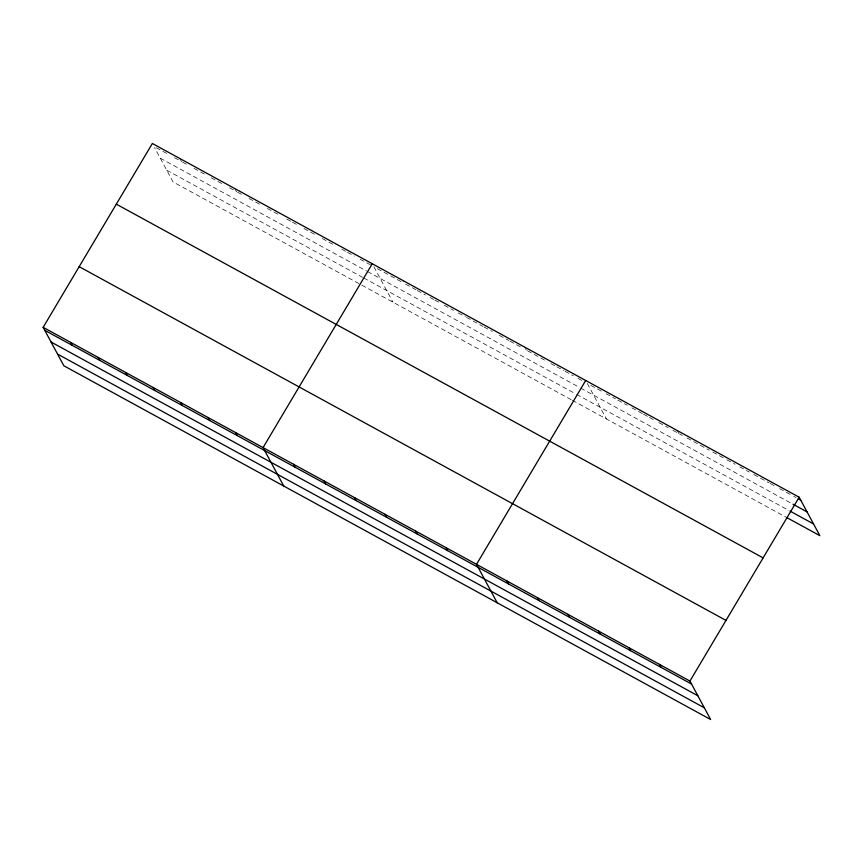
<?xml version="1.0" encoding="UTF-8"?>
<svg xmlns="http://www.w3.org/2000/svg" width="863" height="863" viewBox="0 0 863 863"><rect width="100%" height="100%" fill="white"/><g stroke="black" fill="none" stroke-linecap="round" stroke-linejoin="round"><path stroke-width="0.65" stroke-dasharray="4.32 3.24" d="M156.246 147.713L168.835 154.606M174.563 157.735L181.435 161.489L179.838 158.522M182.589 162.115L187.163 164.628M194.035 168.382L204.348 174.024M211.219 177.778L222.676 184.046M229.547 187.8L236.419 191.564L234.812 188.587M237.562 192.19L242.147 194.693M249.019 198.447L261.618 205.34M267.347 208.468L279.946 215.362M286.818 219.126L291.392 221.629M292.535 222.255L297.12 224.758M303.992 228.522L315.448 234.779M322.32 238.544L334.92 245.426M341.791 249.191L346.376 251.694M347.519 252.32L354.391 256.084M360.119 259.213L370.421 264.855M377.379 268.652L402.007 282.125M416.085 289.817L404.359 283.409L402.751 280.432M417.25 290.464L425.459 294.952M430.152 297.519L433.668 299.439M434.844 300.076L439.537 302.643M444.229 305.211L453.614 310.346M458.307 312.913L465.34 316.753M466.516 317.401L482.935 326.376M484.1 327.023L492.309 331.511M499.353 335.362L508.728 340.486M509.904 341.133L520.454 346.904M527.498 350.745L546.257 361.014M550.95 363.582L555.643 366.139M556.818 366.786L563.852 370.637M565.028 371.273L573.237 375.761M577.93 378.328L583.787 381.532M590.821 385.383L601.382 391.155M606.074 393.722L615.448 398.857M617.8 400.141L627.185 405.265M631.867 407.832L642.428 413.604M643.604 414.251L648.286 416.807M649.461 417.455L654.154 420.022M658.847 422.59L668.232 427.714M672.913 430.281L682.299 435.416M686.991 437.983L709.278 450.162M712.795 452.093L725.697 459.148M726.862 459.785L735.071 464.272M739.764 466.84L749.149 471.975M753.841 474.542L769.084 482.87M770.26 483.517L774.952 486.085M779.645 488.652L792.536 495.707M793.712 496.344L796.064 497.627M160.248 158.166L366.419 270.917M367.562 271.543L579.537 387.465M580.713 388.113L791.803 503.561M166.742 170.227L362.611 277.336M363.755 277.962L575.47 393.755M576.646 394.402L788.922 510.486M571.22 399.688L173.053 181.931L154.585 147.627M572.396 400.335L785.837 517.066M677.185 430.518L678.782 433.485M587.304 383.463L606.409 418.933M524.726 347.131L526.322 350.108M373.862 266.732L392.967 302.201"/><path stroke-width="1.29" d="M43.15 327.336L689.947 681.069L710.648 719.515L63.851 365.783L43.15 327.336L152.352 143.485L799.149 497.217L819.85 535.664L787.013 517.703M372.266 263.754L263.064 447.606L283.765 486.052M585.707 380.486L476.505 564.337L497.207 602.784M689.947 681.069L799.149 497.217M798.404 498.911L800.745 500.195M792.978 504.197L807.056 511.899M790.087 511.133L813.55 523.96M116.311 204.153L763.119 557.886M79.18 266.667L725.988 620.4M44.747 330.313L691.554 684.046M51.057 342.018L697.854 695.751M57.551 354.078L704.348 707.811M659.461 664.391L661.058 667.369M628.965 647.714L630.573 650.691M598.48 631.036L600.076 634.014M567.983 614.37L569.58 617.336M537.487 597.692L539.095 600.659M507.002 581.015L508.598 583.992M446.009 547.66L447.617 550.637M415.524 530.982L417.12 533.96M385.027 514.305L386.635 517.282M354.542 497.638L356.139 500.605M324.046 480.961L325.642 483.927M293.549 464.283L295.157 467.261M235.577 432.568L237.174 435.545M208.08 417.541L209.687 420.508M180.594 402.503L182.201 405.481M153.107 387.465L154.704 390.443M125.62 372.438L127.217 375.416M98.123 357.401L99.73 360.378M70.637 342.374L72.244 345.34"/></g></svg>
